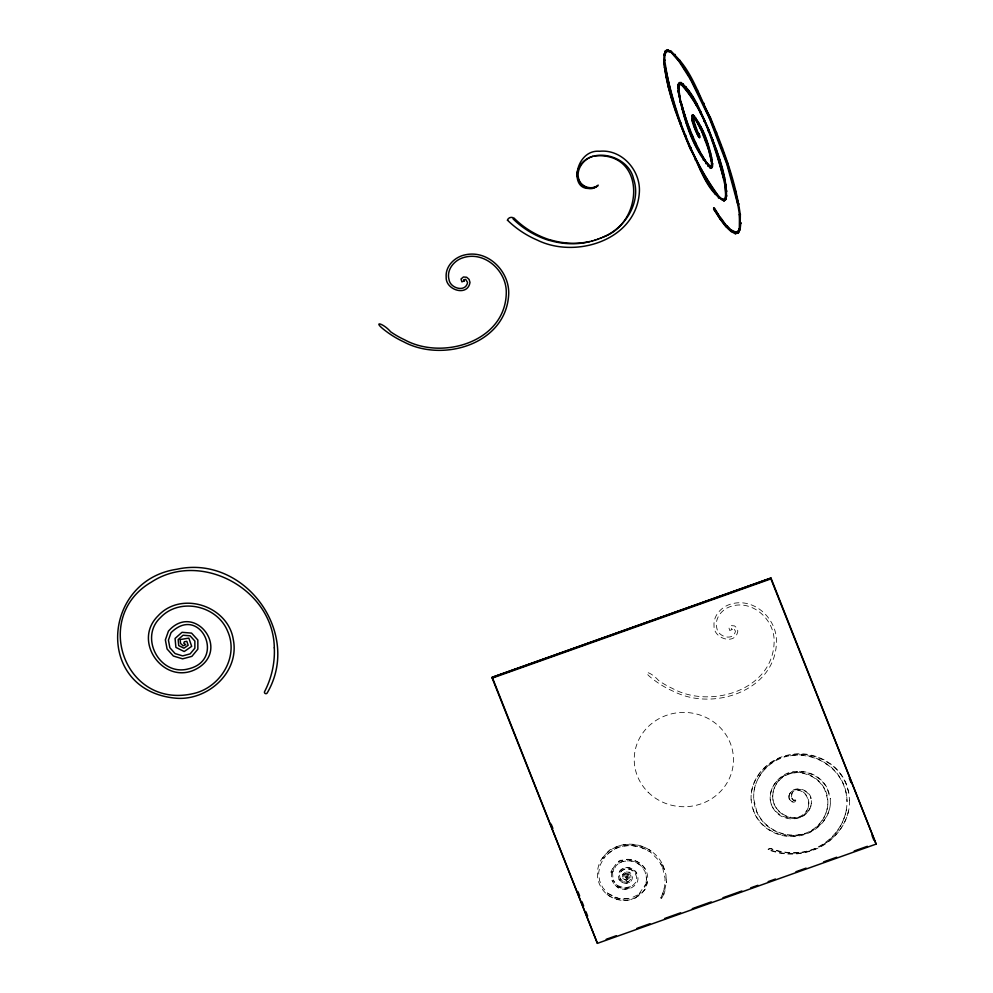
<?xml version="1.0" encoding="UTF-8"?>
<svg xmlns="http://www.w3.org/2000/svg" width="993" height="993" viewBox="0 0 993 993"><rect width="100%" height="100%" fill="white"/><g stroke="black" fill="none" stroke-linecap="round" stroke-linejoin="round"><path stroke-width="0.74" stroke-dasharray="4.96 3.72" d="M666.353 878.718L666.353 882.727L665.918 874.535L661.983 863.14L665.037 870.613M611.527 849.487C609.603 846.942 594.236 869.98 602.565 857.865C608.337 849.996 617.596 844.832 627.353 844.249C641.838 843.181 655.976 851.634 661.971 863.339M612.234 850.505L606.115 855.321L603.632 858.548L608.994 852.826L615.759 848.419L623.43 845.986L631.511 845.428L639.517 846.744L650.365 851.957L658.756 860.36L662.53 867.435L660.841 863.898M607.021 894.321C613.14 899.199 622.983 901.433 630.704 899.596C621.208 902.289 610.074 898.367 604.042 891.478C596.632 882.864 595.366 871.171 600.467 861.13M607.853 893.402L618.478 898.404L630.369 898.417L622.437 899.174L614.667 897.424L607.853 893.402L602.664 887.581L599.524 880.555L598.667 872.76L600.095 865.226L603.645 858.349M612.718 868.341C606.822 881.275 616.715 857.878 621.978 860.36C632.678 856.438 645.587 863.798 647.424 875.094C648.69 880.928 646.654 888.425 641.466 893.551C620.129 908.396 648.193 890.138 646.083 886.898M613.699 883.398C608.746 874.349 615.908 888.958 620.228 888.499C625.516 890.634 632.218 888.549 635.421 884.689C644.196 875.714 628.271 859.975 619.558 871.407L618.242 875.168L618.974 879.277L621.68 882.293L625.64 883.509L629.636 882.429C633.335 879.736 633.46 874.771 629.5 872.251L625.404 871.904L622.4 874.734L625.404 872.102L629.5 872.251M613.86 868.9L612.569 872.363L616.057 865.648L618.974 863.215L622.437 861.514L630.145 860.608L633.981 861.428L640.646 865.325L645.04 871.519L646.505 879.078L646.158 875.317M614.754 882.69C610.248 874.461 616.727 887.717 620.687 887.357C625.453 889.294 631.548 887.37 634.39 883.931C642.086 876.236 628.495 862.123 620.675 872.065L619.545 875.454L620.178 878.731L622.412 881.25L625.664 882.243L628.892 881.374L630.927 878.917L628.892 881.176L625.664 882.045L622.425 881.052L620.178 878.731M615.201 847.327C626.285 842.349 641.267 844.05 651.135 850.989M615.759 848.419C626.422 843.64 640.882 845.291 650.365 851.957M616.579 886.501L624.336 889.182L632.355 887.394M617.373 885.545L624.411 887.953L631.635 886.364M618.242 862.197C627.427 856.177 642.26 861.043 646.232 871.06M618.974 863.215C626.36 858.473 638.288 861.13 643.179 868.205M618.974 879.277L621.68 882.094L625.652 883.311L629.636 882.429M619.558 871.407C623.455 865.747 633.956 867.1 636.798 873.12M620.675 872.065C624.026 867.212 633.211 868.49 635.619 873.641M622.76 878.582L626.347 880.17L629.55 877.936L626.335 880.369L622.76 878.582L622.412 874.548M623.741 875.032L625.851 873.356L628.879 873.418L625.863 873.157L623.741 875.032L623.976 877.812L626.223 878.942L628.048 877.477L626.223 878.942M624.585 875.032L628.346 874.399L624.585 875.032L625.851 877.899C628.681 877.762 624.684 875.752 626.98 877.415M625.851 877.899L626.993 877.216M626.397 875.963L627.464 875.776L628.048 877.675M627.464 875.776L626.161 876.807M640.547 892.695C627.613 910.246 659.861 862.929 643.03 889.554M660.841 897.784L660.879 898.094M663.796 890.324L662.542 894.023L664.64 886.526L665.087 878.582L662.53 867.237M665.037 890.634L663.746 894.457L666.353 882.529M751.13 800.085C749.752 779.555 765.578 761.184 784.818 755.872A50.755 48.247 1.6 0 1 809.221 754.618L817.239 756.74L824.798 760.104L831.687 764.635A48.992 46.572 1.6 0 1 846.346 784.073L848.692 791.93L849.586 800.606M849.598 800.147C850.107 821.521 835.349 840.885 816.072 849.015A60.685 57.681 1.6 0 1 777.742 852.702L767.837 849.884L768.458 849.425A9.297 8.838 1.6 0 1 769.972 848.878L770.816 848.804A59.605 56.651 1.6 0 0 799.39 852.85C823.011 850.442 844.969 832.382 848.99 808.501M611.316 871.904L611.787 880.021M612.569 872.164L613.004 879.624M789.025 795.281L789.025 798.198M788.889 796.994C790.242 783.278 812.324 788.641 811.318 801.115M772.728 796.249L773.137 791.806M646.071 882.814L646.517 878.879M827.827 804.578C826.536 821.248 811.244 835.473 794.425 835.101A40.179 38.193 1.6 0 1 756.865 811.827L753.675 798.757M830.359 803.709C829.503 818.033 818.406 830.036 805.1 834.381A40.763 38.739 1.6 0 1 772.715 832.097A40.167 38.181 1.6 0 1 754.345 813.18L752.148 806.8L751.142 799.626M810.859 806.266L811.343 803.213M795.803 800.197C795.182 804.529 788.492 801.19 789.038 797.739M751.353 793.196C753.588 775.459 767.986 761.159 784.805 756.331A50.755 48.247 1.6 0 1 809.208 755.077L817.227 757.2L824.786 760.564L831.675 765.094A48.992 46.572 1.6 0 1 846.334 784.52L848.68 792.389M755.363 785.041C752.756 793.978 753.141 803.709 756.865 812.286A40.179 38.193 1.6 0 0 794.412 835.547L805.236 833.847M753.873 792.34C755.685 777.73 765.516 764.883 778.735 758.615M846.47 809.369C842.585 832.06 822.278 850.405 799.402 852.391A59.605 56.651 1.6 0 1 770.767 848.469L769.985 848.419A9.297 8.838 1.6 0 0 768.47 848.965L767.85 849.425L777.755 852.242A60.685 57.681 1.6 0 0 816.085 848.556M770.605 793.122C772.417 784.06 779.604 776.787 788.169 773.721M773.125 792.253C774.329 785.041 779.108 778.81 785.314 775.099M791.545 794.872L791.93 793.618A7.745 7.361 1.6 0 1 794.549 790.44L794.499 790.354C809.978 788.057 813.95 812.038 799.936 817.115M829.453 809.146C826.313 820.95 816.519 830.098 805.112 833.921A40.763 38.739 1.6 0 1 772.728 831.65A40.167 38.181 1.6 0 1 754.357 812.721L752.16 806.353M810.871 805.82C806.974 821.174 784.445 823.023 775.372 811.293C761.519 795.356 777.829 770.767 797.292 771.375A31.168 29.629 1.6 0 1 827.243 788.181L830.247 798.757M662.554 893.824L660.841 897.945L661.983 898.069M663.746 894.259L661.549 898.479M774.267 788.305C778.711 776.154 792.811 769.823 804.988 773.82A31.081 29.542 1.6 0 1 824.724 789.534L827.728 799.638M789.423 794.45C794.09 785.227 808.923 789.336 810.847 798.682M809.903 808.376C800.432 827.181 768.731 817.338 770.208 796.671M758.056 778.884C765.74 764.101 781.963 754.37 798.695 755.201A49.935 47.465 1.6 0 1 822.303 761.494L829.18 766.025A48.918 46.497 1.6 0 1 843.814 785.426L846.16 793.27L847.054 801.488M822.328 845.105C842.163 833.077 852.764 806.924 843.827 784.966A48.918 46.497 1.6 0 0 829.192 765.566L822.316 761.048A49.935 47.465 1.6 0 0 798.707 754.754L784.147 756.567M809.27 832.146C824.562 824.637 832.779 804.628 824.736 789.075M637.531 894.966L630.369 898.417M732.04 629.574L729.731 630.505L728.887 627.675L731.282 625.627L734.522 625.913L736.943 628.048L737.836 631.064C735.552 645.711 713.359 638.722 714.029 625.863C713.061 614.642 722.904 605.345 733.38 603.434C755.661 598.68 776.687 619.322 776.464 641.217C776.265 690.433 713.706 711.46 674.483 691.786A94.496 89.817 1.6 0 1 654.511 680.354C638.561 668.674 650.812 671.367 658.533 680.478A92.163 87.607 1.6 0 0 672.46 688.459C710.467 709.387 773.634 690.197 774.143 641.279C774.54 619.719 752.533 599.325 730.947 606.388C721.886 609.081 714.091 618.639 716.884 628.37C718.15 637.072 733.579 641.404 735.453 631.151L733.529 628.048L731.407 628.507L732.201 629.525M630.704 899.596L634.664 897.995M787.61 773.895L797.28 771.822M798.98 817.475C785.935 820.801 771.933 809.295 772.74 795.79M790.875 772.914L800.023 772.455L805 773.361A31.081 29.542 1.6 0 1 824.736 789.075M795.703 800.209C794.052 802.183 790.838 798.248 791.433 795.666M628.879 873.418L630.927 875.665L630.927 878.917M791.905 797.925C792.426 801.723 795.889 798.918 795.79 800.656C794.04 803.138 790.217 801.214 789.385 798.831M829.205 793.531L827.243 788.628A31.168 29.629 1.6 0 0 797.28 771.809M628.346 874.399L629.55 878.135M773.05 799.713C774.552 814.074 796.436 824.798 805.944 811.604C813.292 803.151 805.869 787.933 794.512 789.894L794.561 789.981A7.745 7.361 1.6 0 0 791.942 793.159L791.545 797.305M830.272 798.298L830.347 804.169M811.331 800.668L811.331 803.672M648.119 792.215A49.625 47.167 1.6 0 0 731.531 772.728A49.625 47.167 1.6 0 0 671.864 713.768A49.625 47.167 1.6 0 0 648.119 792.215"/><path stroke-width="1.49" d="M725.746 190.892L725.722 191.711L725.051 184.71L725.66 196.353L725.684 195.534L724.89 199.171L723.773 200.089C705.837 189.216 699.891 165.359 690.098 147.746C678.43 119.47 666.626 90.4 663.783 59.679C666.229 90.698 678.393 120.029 690.073 148.565C699.966 166.092 705.8 190.519 724.009 200.971L725.66 199.618L726.541 195.646L725.66 199.618M726.516 196.465C726.516 173.229 716.921 151.234 708.915 129.798C700.996 113.612 695.299 94.447 681.124 82.556L679.473 82.593L678.405 84.033L677.921 87.62L678.405 84.033M492.193 678.12L492.218 677.214L770.94 577.963L876.124 844.1L597.401 943.35L492.193 678.12L770.916 578.869L770.94 577.963M597.401 943.35L492.218 677.214M665.434 50.792L664.094 55L665.434 50.792L667.718 49.65C690.247 64.582 698.029 94.509 710.343 117.459C723.276 148.876 735.739 181.086 740.306 214.947L740.331 214.128L740.17 229.457L738.333 232.958L735.354 233.74C725.126 229.147 719.962 218.1 713.731 209.424L713.669 208.58L714.451 208.989C720.558 217.455 725.56 228.241 735.453 232.871L737.737 232.275L739.338 229.234L739.475 214.203L739.971 223.363L739.996 222.544M664.404 67.921L664.429 67.102M664.962 54.354L664.938 55.174L666.117 51.363L664.962 54.354L664.615 60.499L664.64 59.679C671.504 108.597 690.061 157.403 719.081 197.483L719.106 196.664C690.954 158.967 674.855 112.743 665.273 67.003L665.248 67.822M665.98 76.995L666.005 76.176M666.824 76.846L666.849 76.027M665.409 51.611L667.718 49.65M668.438 87.458L668.45 86.639M669.27 87.26L669.282 86.441M737.836 203.739L737.811 204.558L726.826 164.056L709.523 118.577L690.433 79.415L679.1 61.504L670.474 51.549C689.254 69.411 698.476 94.856 709.548 117.757C722.457 149.111 734.894 181.247 739.462 215.022M738.668 203.602L738.655 204.421L727.646 163.808L710.318 118.266L691.19 79.03L679.795 61.032L670.933 50.842M671.665 98.965L671.69 98.146M672.497 98.741L672.509 97.922M674.346 55.757L674.371 54.938M674.979 55.198L674.992 54.379M675.575 111.191L675.6 110.372M676.394 110.943L676.419 110.124M698.712 133.943A4.27 4.059 1.6 0 1 698.873 134.39C702.014 146.207 690.272 119.88 692.059 118.49L692.034 119.309L691.935 115.709L692.779 114.803C704.298 128.209 709.995 146.927 712.527 164.292L712.552 163.473L712.415 166.526L710.938 168.363C691.761 148.031 683.395 117.857 678.095 90.748C683.867 117.534 691.811 147.46 710.963 167.544M679.1 61.504L679.125 60.685M678.802 86.85L679.622 96.433L678.79 87.669L679.92 83.4M678.778 96.557L678.802 95.738M678.927 91.505L678.939 90.686M678.79 87.669L679.224 84.355M679.795 61.032L679.82 60.213M678.38 84.852L679.473 82.593M680.019 102.416L680.044 101.596M723.624 177.238L723.599 178.057C714.017 145.437 704.285 109.602 680.85 84.194L680.875 83.375C705.564 111.179 716.847 149.744 725.027 185.53M726.603 190.855L726.578 191.674C723.773 167.097 714.439 143.799 704.831 121.196C697.992 108.212 693.002 92.672 681.099 83.375L681.124 82.556M680.044 123.765L680.068 122.946M712.415 166.526L712.44 165.707L710.901 167.469C694.405 149.819 687.392 124.286 680.875 101.41C685.58 119.768 692.506 137.568 701.43 154.275C703.776 156.77 707.835 168.388 711.584 165.546L711.199 167.333L711.224 166.514M680.85 123.504L680.875 122.685M681.744 108.932L681.769 108.113M682.762 85.41L682.774 84.591M682.563 108.721L682.588 107.902M683.321 84.79L683.345 83.971M684.512 69.46L684.537 68.641M683.867 115.896L683.892 115.076M685.244 69.038L685.269 68.219M684.686 115.66L684.711 114.84M685.393 88.166L685.418 87.347M686.064 87.657L686.076 86.838M684.922 136.339L684.947 135.52M685.729 136.053L685.753 135.234M686.337 123.095L686.362 122.276M687.144 122.834L687.168 122.015M688.534 92.399L688.559 91.579M689.254 91.964L689.279 91.145M689.055 130.319L689.068 129.5M690.433 79.415L690.458 78.596M689.85 130.033L689.874 129.214M691.19 79.03L691.215 78.211M690.073 148.565L690.098 147.746M692.084 97.997L692.109 97.177M690.867 148.255L690.892 147.436M691.935 115.709L691.922 116.529L692.233 114.989M692.829 97.599L692.853 96.78M691.922 137.357L691.947 136.537M692.406 121.196L692.431 120.376L698.29 136.202M692.779 114.803L692.754 115.622C703.838 127.911 708.443 145.425 712.242 161.3L712.266 160.481M692.891 119.185L692.915 118.366L699.022 135.793L694.442 125.242L692.68 116.516L696.602 121.444L701.753 131.585L708.505 149.447L711.398 161.412C708.704 145.686 702.845 130.095 693.97 116.777L693.946 117.596M692.953 123.281L692.977 122.462M692.717 137.046L692.742 136.227M693.251 121.022L693.275 120.203M693.561 116.032L693.573 115.213M693.623 125.478L693.648 124.659M693.784 123.07L693.797 122.251M694.442 125.242L694.467 124.423M694.604 117.075L694.628 116.255M694.392 127.687L694.417 126.868M695.162 119.197L695.187 118.378M695.199 127.427L695.224 126.608M694.877 143.997L694.901 143.178M695.212 129.822L695.237 129.003M695.919 104.836L695.944 104.017M695.87 118.75L695.894 117.931M696.701 91.133L696.714 90.313M695.659 143.675L695.683 142.855M696.043 131.808L696.068 130.989M696.006 129.537L696.031 128.718M696.689 104.464L696.714 103.644M695.348 160.084L695.373 159.265M696.602 121.444L696.627 120.625M697.471 90.785L697.483 89.966M696.13 159.761L696.155 158.942M696.863 133.558L696.887 132.739M696.838 131.498L696.863 130.679M697.347 121.047L697.359 120.227M697.62 135.048L697.645 134.229M697.645 133.223L697.657 132.404M698.216 124.311L698.24 123.492M697.818 150.092L697.831 149.273M698.377 134.676L698.402 133.856M698.973 123.939L698.998 123.12M698.849 137.022L698.873 136.202M698.898 133.571L699.717 137.493M698.588 149.744L698.613 148.925M699.022 135.793L698.973 133.881M699.283 137.506L699.295 136.686L699.568 137.655M699.953 112.743L699.966 111.924M699.395 135.669L699.42 134.849M699.618 136.438L699.643 135.619M699.953 127.712L699.978 126.893M700.723 112.395L700.748 111.576M700.723 127.377L700.748 126.558M700.648 155.479L700.673 154.66M700.586 170.622L700.611 169.803M701.753 131.585L701.778 130.766M701.406 155.094L701.43 154.275M701.356 170.262L701.381 169.443M702.548 131.275L702.572 130.455M703.118 104.302L703.143 103.483M703.9 103.98L703.925 103.16M703.578 135.818L703.603 134.998M704.049 121.506L704.074 120.687M703.305 160.022L703.329 159.203M704.372 135.532L704.397 134.713M704.831 121.196L704.856 120.376M704.049 159.6L704.062 158.781M705.353 140.298L705.378 139.479M706.16 140.025L706.184 139.206M705.725 163.622L705.738 162.802M705.651 179.894L705.675 179.075M706.42 163.162L706.445 162.343M707.016 144.891L707.041 144.072M706.408 179.497L706.42 178.69M708.096 130.915L708.121 130.095M707.823 144.643L707.848 143.824M707.823 166.241L707.848 165.421M708.89 130.617L708.915 129.798M708.505 149.447L708.53 148.627M709.523 118.577L709.548 117.757M708.468 165.694L708.481 164.875M709.325 149.223L709.35 148.404M710.318 118.266L710.343 117.459M709.772 153.828L709.796 153.009M709.573 167.817L709.598 166.998M710.057 167.122L710.069 166.303M710.603 153.63L710.616 152.81M710.752 157.862L710.765 157.043M710.405 187.665L710.429 186.845M710.938 168.363L710.926 166.65M711.981 140.696L712.006 139.889M711.584 157.701L711.609 156.882M711.125 187.243L711.149 186.423M711.882 167.916L711.907 167.097M712.788 140.423L712.813 139.603M715.73 133.571L715.754 132.752M713.731 209.424L713.694 207.76L714.451 208.989M715.593 150.601L715.605 149.782M714.712 193.772L714.737 192.952M716.536 133.285L716.561 132.466M716.4 150.34L716.425 149.521M715.394 193.275L715.419 192.456M718.795 160.307L718.808 159.488M718.473 198.054L718.498 197.235M719.615 160.084L719.64 159.265M721.563 148.876L721.576 148.056M721.489 169.555L721.514 168.736M720.347 219.441L713.744 208.604M722.37 148.615L722.395 147.796M722.321 169.356L722.345 168.537M721.042 218.981L714.476 208.17M721.985 199.717L719.106 196.664M723.773 200.089L724.915 198.352L724.89 199.171M724.431 177.896L724.456 177.077M724.009 200.971L725.684 198.799M725.871 185.418L725.895 184.599M726.826 164.056L726.851 163.237M727.646 163.808L727.67 162.989M726.243 226.938L720.359 218.621M726.901 226.404L721.067 218.162M731.382 178.678L731.407 177.859M732.213 178.467L732.238 177.648M731.295 231.729L726.268 226.119M731.804 231.071L726.913 225.585M735.093 192.319L735.105 191.5M735.925 192.133L735.937 191.314M735.354 233.74L735.478 232.052L731.829 230.252M737.737 232.275L739.363 228.415L739.338 229.234M738.333 232.958L740.195 228.638L740.852 222.569L740.828 223.388M740.17 229.457L740.195 228.638M711.571 166.365L711.41 160.593M663.758 60.499L664.118 54.181M576.871 173.663C583.164 144.519 628.06 152.711 633.522 178.777C642.061 203.689 623.53 230.177 600.095 238.32M679.2 85.175L680.85 84.194M598.208 185.083C593.044 189.651 584.765 187.962 580.557 182.923M593.975 188.236L596.483 186.585M597.761 186.138C566.966 199.655 573.073 148.95 599.536 151.271C622.077 148.925 641.068 170.945 639.331 192.716C635.979 240.232 575.779 259.049 537.35 240.12A96.544 91.766 1.6 0 1 507.473 220.198M602.875 237.079C644.023 223.226 646.517 151.284 594.67 155.938M666.104 52.182L667.755 51.363L670.449 52.368M464.178 280.907L461.869 281.851L461.037 279.008L463.421 276.973L466.673 277.258L469.081 279.381L469.987 282.409C467.691 297.044 445.497 290.055 446.18 277.208C445.199 265.975 455.055 256.69 465.518 254.767C489.04 249.752 510.588 272.79 508.602 295.728C505.027 344.596 442.245 362.693 403.592 341.778A95.005 90.301 1.6 0 1 386.649 331.687C370.712 320.007 382.95 322.7 390.671 331.823A92.163 87.607 1.6 0 0 404.61 339.792C442.605 360.72 505.785 341.542 506.281 292.612C506.678 271.052 484.671 250.67 463.086 257.721C454.024 260.414 446.242 269.984 449.035 279.716C450.288 288.417 465.717 292.736 467.591 282.496L465.667 279.393L463.545 279.852L464.339 280.87M593.007 156.273C582.655 159.153 574.388 171.392 579.838 181.707M597.265 239.425L601.373 237.861M606.177 939.316L616.392 935.679M636.823 928.405L649.956 923.738M664.553 918.537L680.602 912.815M692.282 908.657L711.249 901.905M722.916 897.746L741.895 890.994M750.646 887.879L757.944 885.284M768.16 881.635L775.459 879.041M795.889 871.767L806.105 868.13M823.607 861.899L836.739 857.22M854.253 850.976L867.385 846.309M594.373 240.405L598.543 238.978M692.208 115.809L692.891 115.635M591.443 241.262L595.651 239.958M735.478 232.052L737.762 231.456M592.722 240.815C578.584 245.11 563.205 244.489 549.104 240.306M589.755 241.535C576.772 244.415 563.093 243.657 550.383 239.859M679.448 83.412L681.099 83.375M592.312 188.583C584.232 189.378 577.727 181.731 576.908 174.197M721.998 198.898L723.798 199.27M667.693 50.469L670.908 51.661M731.32 230.91L735.379 232.921M770.916 578.869L876.124 844.1M849.313 778.239L851.026 782.546M872.115 835.709L873.815 840.016M551.165 824.091L552.878 828.41M577.951 891.627L579.664 895.934M581.935 901.681L583.648 905.988M585.932 911.735L587.633 916.043M679.646 95.613L680.85 102.229M677.946 86.801L678.07 91.567M507.423 220.235A4.084 3.885 1.6 0 1 514.237 218.472M550.345 239.971A87.409 83.077 1.6 0 1 514.324 218.398M549.067 240.418A87.409 83.077 1.6 0 1 513.046 218.857M274.304 647.846C275.036 663.014 271.536 678.231 264.56 691.699A1.489 1.415 1.6 0 0 265.33 693.561A1.489 1.415 1.6 0 0 267.278 692.829C302.257 632.963 244.39 554.243 176.853 569.25C101.931 580.284 94.645 689.986 174.942 698.104C206.916 701.579 240.095 672.484 233.243 639.281C227.893 605.829 181.222 590.475 158.036 615.883C131.138 642.297 165.819 687.777 198.203 667.892C230.45 647.883 193.796 601.907 168.425 631.151L165.359 639.902L167.085 648.988L173.378 656.025L182.6 658.855L191.897 656.348L197.855 649.149L197.843 640.001L191.55 633.112L182.029 632.305L175.066 638.449L175.898 647.399L184.214 651.532L191.674 646.344L188.856 638.114L180.118 639.579L180.577 643.427L183.084 645.798L185.716 644.668L183.792 643.241L184.326 641.751L186.833 641.329L188.173 645.264L183.941 648.206L178.728 645.611L178.157 639.579L183.084 635.235L190.097 635.818L194.864 641.056L194.876 648.168L190.147 653.878L182.65 655.901L175.091 653.58L169.877 647.746L168.425 640.125L171.019 632.702C199.829 603.955 226.727 659.749 188.509 668.86C160.059 676.742 138.946 637.767 160.283 617.77C179.596 596.88 217.405 605.482 227.707 631.411C239.189 657.229 220.012 687.615 193.573 693.524C124.597 709.796 91.641 616.727 151.395 582.097C200.549 549.799 273.509 589.283 274.304 647.846M493.049 677.189L770.096 578.534L493.049 677.189"/></g></svg>
